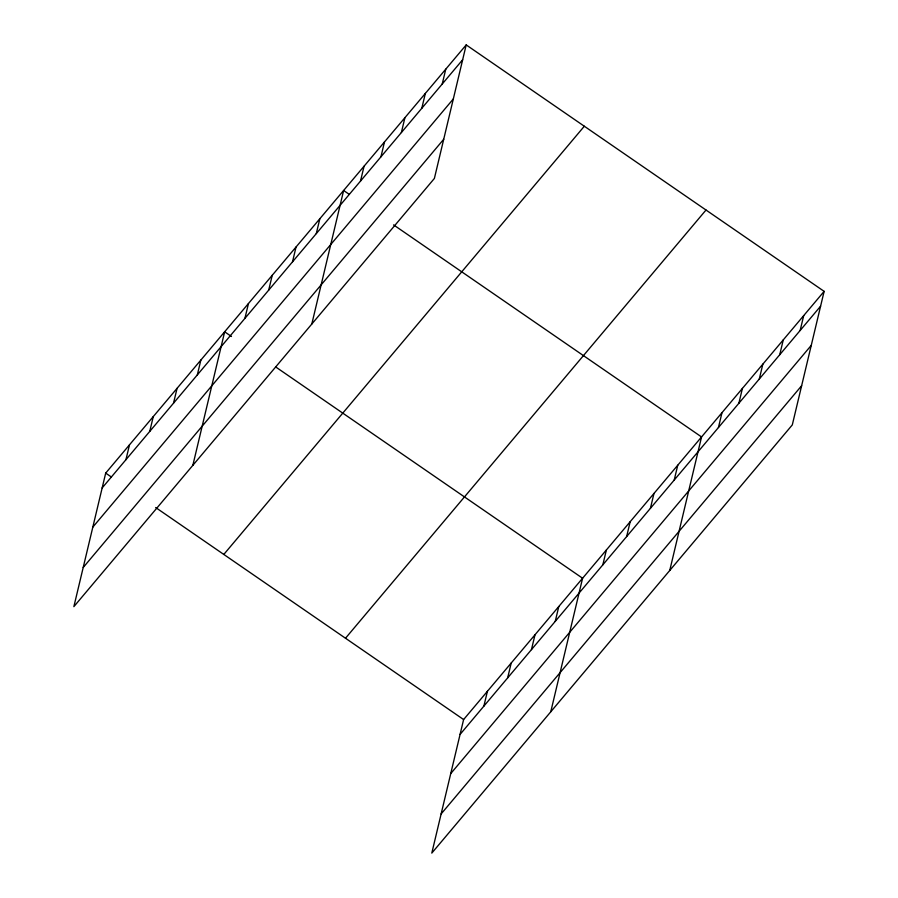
<?xml version="1.0" encoding="UTF-8"?>
<svg xmlns="http://www.w3.org/2000/svg" width="898" height="898" viewBox="0 0 898 898"><rect width="100%" height="100%" fill="white"/><g stroke="black" fill="none" stroke-linecap="round" stroke-linejoin="round"><path stroke-width="1.35" d="M466.197 44.9L105.695 473.1L73.872 606.644L434.385 178.444L466.197 44.9L824.128 291.356L792.305 424.9L431.803 853.1L463.615 719.556L824.128 291.356M125.945 459.697L129.48 444.836M149.742 431.433L153.277 416.582M173.527 403.168L177.074 388.318M197.324 374.915L200.86 360.053M192.846 465.344L224.657 331.8L231.471 336.492M244.918 318.386L248.454 303.535M268.704 290.121L272.24 275.271M292.501 261.868L296.037 247.006M316.298 233.603L319.834 218.753M311.808 324.032L343.631 190.488L349.3 194.395M360.513 181.082L364.06 166.22M380.943 156.813L384.479 141.963M401.372 132.545L404.908 117.694M421.802 108.288L425.338 93.426M442.231 84.019L445.767 69.168M483.865 706.154L487.412 691.292M507.662 677.889L511.198 663.038M531.459 649.624L534.995 634.774M555.256 621.36L558.792 606.509M550.766 711.788L582.589 578.245L275.765 366.99M602.839 564.842L606.375 549.991M626.636 536.577L630.172 521.727M650.421 508.324L653.969 493.462M674.218 480.06L677.754 465.209M669.74 570.488L701.551 436.944L393.593 224.893M718.445 427.527L721.981 412.676M738.874 403.269L742.41 388.407M759.304 379.001L762.84 364.15M779.733 354.732L783.269 339.882M800.152 330.475L803.699 315.613M102.148 487.951L462.661 59.751M92.82 527.126L453.333 98.926M83.211 567.48L443.713 139.28M223.804 554.436L584.317 126.225M345.506 638.231L706.008 210.02M460.079 734.407L820.581 306.207M450.751 773.582L811.253 345.371M441.131 813.936L801.645 385.725M105.695 473.1L111.374 477.018M155.657 507.516L463.615 719.556"/></g></svg>
